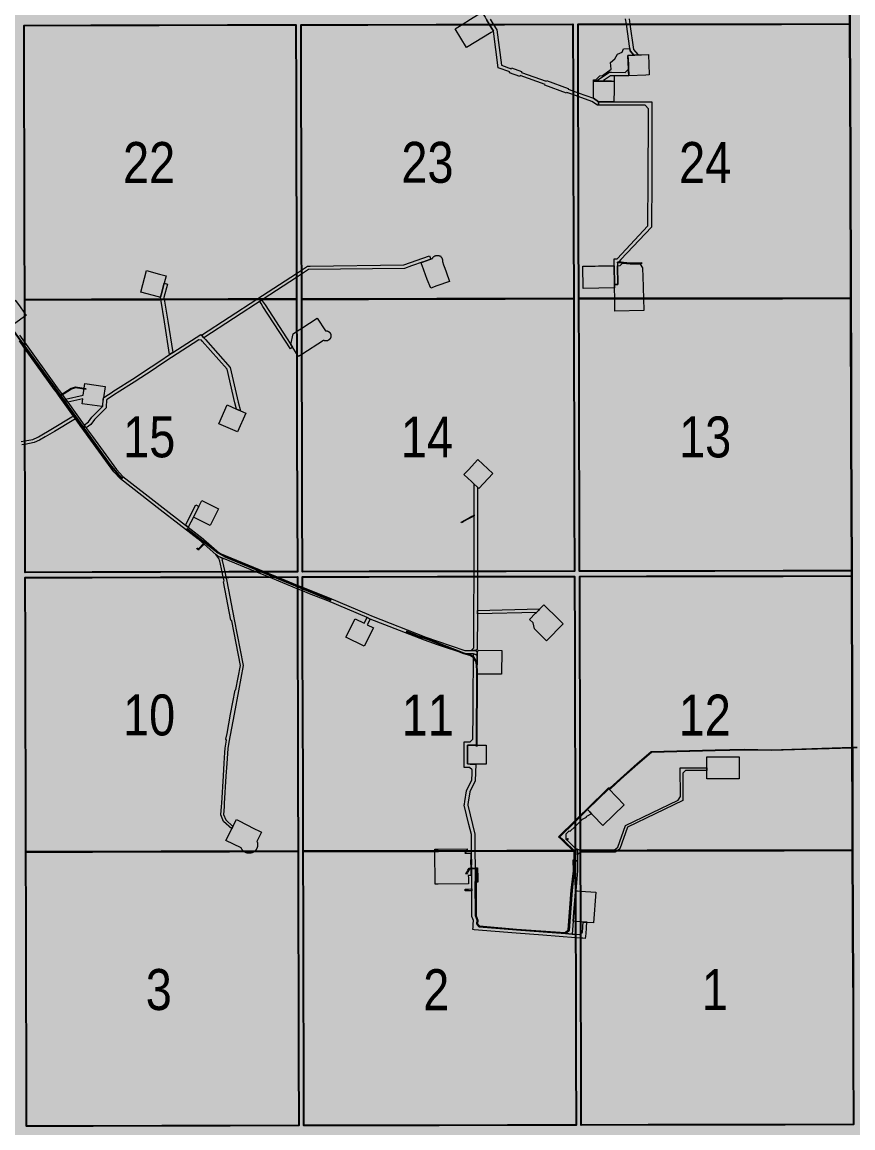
# Model space of a CAD drawing. Extents: x 351064 to 358960, y 6048061 to 6054858.
# Drawn here: x 353249.1 to 353411.6, y 6050756.9 to 6050973.1 of the extents above; entities that cross this region are included whole.
import ezdxf
from ezdxf.enums import TextEntityAlignment as Align

# ---------------------------------------------------------------- set-up
doc = ezdxf.new("R2010")
doc.units = 0
doc.header["$LTSCALE"] = 5
doc.linetypes.add('DASHED2', pattern=[9.525, 6.35, -3.175])
doc.layers.add('AS-ROUTEMAP', color=35, linetype='Continuous', lineweight=0)
doc.layers.add('RoadSeg', color=57, linetype='DASHED2')
doc.layers.add('Townships', color=57, linetype='Continuous')
doc.layers.add('ROUTE-MAP-BACKGROUND-H', color=7, linetype='Continuous', true_color=0xf0ebff)
doc.layers.add('Sections', color=7, linetype='Continuous', true_color=0xa75418)
doc.styles.add('120', font='ARIALN.TTF', dxfattribs={"height": 13})

msp = doc.modelspace()

# ---------------------------------------------------------------- hatches: boundary and pattern name
at = {"layer": 'ROUTE-MAP-BACKGROUND-H'}
h = msp.add_hatch(color=256, dxfattribs=at)
h.dxf.hatch_style = 1
h.paths.add_polyline_path([(352109.337, 6051083.716), (353736.796, 6051083.637), (353740.383, 6050432.833), (352105.91, 6050432.833)])

# ---------------------------------------------------------------- linework, layer by layer
at = {"layer": 'AS-ROUTEMAP', "flags": 128}
for points in [[(353340.852, 6050971.058), (353336.07, 6050968.114), (353333.799, 6050971.802), (353335.193, 6050972.661), (353336.832, 6050973.67), (353339.048, 6050975.034), (353339.398, 6050974.466), (353339.661, 6050974.039), (353339.884, 6050973.676), (353340.502, 6050972.672), (353341.319, 6050971.346), (353340.852, 6050971.058)], [(353367.751, 6050963.288), (353367.779, 6050962.601), (353364.889, 6050962.62), (353364.889, 6050962.524), (353364.886, 6050961.523), (353364.385, 6050961.525), (353363.882, 6050961.526), (353362.887, 6050961.529), (353361.344, 6050961.533), (353360.888, 6050961.534), (353360.888, 6050961.812), (353361.407, 6050961.888), (353362.117, 6050962.603), (353362.654, 6050962.636), (353364.336, 6050963.874), (353364.18, 6050965.233), (353365.07, 6050965.955), (353365.567, 6050966.819), (353366.48, 6050967.198), (353366.739, 6050967.895), (353368.004, 6050967.947), (353368.071, 6050967.486), (353368.774, 6050966.644), (353368.565, 6050966.635), (353367.615, 6050966.596), (353367.686, 6050964.869), (353367.725, 6050963.934), (353367.727, 6050963.884), (353367.728, 6050963.854), (353367.743, 6050963.483), (353367.751, 6050963.288)], [(353371.111, 6050962.737), (353367.779, 6050962.601), (353367.743, 6050963.483), (353367.727, 6050963.884), (353367.724, 6050963.934), (353367.615, 6050966.596), (353368.565, 6050966.635), (353368.774, 6050966.644), (353368.982, 6050966.652), (353369.613, 6050966.678), (353370.242, 6050966.704), (353371.611, 6050966.76), (353371.769, 6050962.882), (353371.774, 6050962.764), (353371.111, 6050962.737)], [(353367.743, 6050963.483), (353367.779, 6050962.601), (353364.889, 6050962.62), (353364.39, 6050962.624), (353364.223, 6050962.625), (353362.832, 6050961.712), (353362.887, 6050961.529), (353361.344, 6050961.533), (353364.025, 6050963.292), (353364.391, 6050963.29), (353367.087, 6050963.273), (353367.554, 6050963.758), (353367.724, 6050963.934), (353367.727, 6050963.884), (353367.743, 6050963.483)], [(353364.882, 6050959.959), (353364.864, 6050957.525), (353361.877, 6050957.533), (353360.879, 6050958.202), (353360.888, 6050961.534), (353361.344, 6050961.533), (353362.887, 6050961.529), (353363.883, 6050961.526), (353364.386, 6050961.525), (353364.886, 6050961.523), (353364.886, 6050961.317), (353364.882, 6050959.959)], [(353365.643, 6050921.823), (353364.977, 6050921.813), (353364.922, 6050925.478), (353364.912, 6050926.142), (353364.902, 6050926.809), (353365.47, 6050926.819), (353371.524, 6050933.27), (353371.582, 6050942.398), (353371.592, 6050945.908), (353371.606, 6050951.211), (353371.608, 6050951.611), (353371.629, 6050956.176), (353370.966, 6050956.844), (353364.36, 6050956.86), (353363.868, 6050956.861), (353361.874, 6050956.865), (353361.877, 6050957.533), (353363.87, 6050957.528), (353364.365, 6050957.526), (353364.864, 6050957.525), (353364.876, 6050957.525), (353369.875, 6050957.511), (353372.035, 6050957.508), (353372.302, 6050957.507), (353372.284, 6050953.624), (353372.272, 6050951.208), (353372.259, 6050946.237), (353372.258, 6050945.909), (353372.249, 6050942.396), (353372.188, 6050933.004), (353366.249, 6050926.675), (353365.874, 6050926.276), (353365.763, 6050926.157), (353365.578, 6050926.154), (353365.58, 6050926.07), (353365.584, 6050925.799), (353365.588, 6050925.488), (353365.643, 6050921.823)], [(353296.279, 6050918.951), (353284.669, 6050911.406), (353284.22, 6050911.909), (353295.052, 6050918.948), (353302.779, 6050923.97), (353303.783, 6050924.622), (353304.201, 6050924.895), (353304.973, 6050925.395), (353305.449, 6050925.401), (353323.808, 6050925.622), (353328.822, 6050927.396), (353329.045, 6050926.768), (353328.888, 6050926.712), (353327.449, 6050926.203), (353327.36, 6050926.171), (353327.16, 6050926.101), (353325.681, 6050925.577), (353325.305, 6050925.445), (353323.926, 6050924.957), (353305.174, 6050924.731), (353303.785, 6050923.829), (353302.781, 6050923.176), (353296.279, 6050918.951)], [(353330.729, 6050927.419), (353330.796, 6050927.387), (353330.929, 6050927.434), (353330.993, 6050927.254), (353331.021, 6050927.229), (353331.048, 6050927.203), (353331.074, 6050927.176), (353331.099, 6050927.149), (353331.123, 6050927.12), (353331.146, 6050927.09), (353331.168, 6050927.06), (353331.189, 6050927.029), (353331.209, 6050926.997), (353331.228, 6050926.965), (353331.245, 6050926.931), (353331.261, 6050926.898), (353331.276, 6050926.863), (353331.29, 6050926.829), (353331.303, 6050926.793), (353331.314, 6050926.757), (353331.324, 6050926.721), (353331.332, 6050926.685), (353331.34, 6050926.648), (353331.346, 6050926.611), (353331.35, 6050926.574), (353331.354, 6050926.537), (353331.356, 6050926.499), (353331.356, 6050926.462), (353331.355, 6050926.424), (353331.353, 6050926.387), (353331.35, 6050926.349), (353331.339, 6050926.275), (353331.562, 6050925.643), (353331.797, 6050924.98), (353332.032, 6050924.317), (353332.707, 6050922.408), (353330.208, 6050921.524), (353329.056, 6050921.116), (353328.338, 6050922.77), (353327.375, 6050925.492), (353327.326, 6050925.631), (353327.16, 6050926.101), (353327.36, 6050926.171), (353327.449, 6050926.203), (353328.888, 6050926.712), (353329.045, 6050926.768), (353329.202, 6050926.823), (353329.36, 6050926.879), (353329.376, 6050926.913), (353329.392, 6050926.946), (353329.41, 6050926.979), (353329.429, 6050927.011), (353329.449, 6050927.042), (353329.47, 6050927.073), (353329.493, 6050927.102), (353329.516, 6050927.131), (353329.54, 6050927.159), (353329.565, 6050927.186), (353329.592, 6050927.213), (353329.619, 6050927.238), (353329.647, 6050927.262), (353329.676, 6050927.286), (353329.705, 6050927.308), (353329.736, 6050927.329), (353329.767, 6050927.349), (353329.799, 6050927.368), (353329.832, 6050927.386), (353329.865, 6050927.403), (353329.899, 6050927.418), (353329.933, 6050927.432), (353329.968, 6050927.445), (353330.003, 6050927.457), (353330.038, 6050927.467), (353330.074, 6050927.477), (353330.111, 6050927.485), (353330.147, 6050927.491), (353330.181, 6050927.496), (353330.192, 6050927.497), (353330.221, 6050927.501), (353330.258, 6050927.503), (353330.295, 6050927.505), (353330.332, 6050927.505), (353330.369, 6050927.503), (353330.406, 6050927.501), (353330.443, 6050927.497), (353330.48, 6050927.492), (353330.516, 6050927.485), (353330.553, 6050927.477), (353330.589, 6050927.468), (353330.624, 6050927.458), (353330.66, 6050927.446), (353330.694, 6050927.433), (353330.729, 6050927.419)], [(353276.344, 6050919.82), (353276.211, 6050919.318), (353276.038, 6050919.36), (353275.808, 6050919.421), (353272.345, 6050920.341), (353273.459, 6050924.527), (353276.027, 6050923.844), (353277.323, 6050923.499), (353276.938, 6050922.05), (353276.344, 6050919.82)], [(353364.987, 6050921.147), (353358.823, 6050921.054), (353358.758, 6050925.385), (353359.158, 6050925.391), (353361.175, 6050925.422), (353361.841, 6050925.432), (353364.922, 6050925.478), (353364.977, 6050921.813), (353364.987, 6050921.147)], [(353366.51, 6050925.98), (353368.061, 6050925.829), (353369.923, 6050925.843), (353369.977, 6050925.765), (353370.48, 6050925.047), (353370.569, 6050921.427), (353370.578, 6050921.094), (353370.626, 6050919.114), (353370.627, 6050919.093), (353370.685, 6050916.716), (353365.054, 6050916.577), (353365.017, 6050919.086), (353364.987, 6050921.147), (353364.977, 6050921.813), (353365.643, 6050921.823), (353365.588, 6050925.488), (353366.055, 6050925.495), (353366.51, 6050925.98)], [(353366.712, 6050926.194), (353368.071, 6050926.063), (353370.254, 6050926.079), (353370.255, 6050925.845), (353369.974, 6050925.843), (353369.923, 6050925.843), (353368.061, 6050925.829), (353366.51, 6050925.98), (353365.58, 6050926.07), (353365.578, 6050926.154), (353365.763, 6050926.157), (353365.874, 6050926.276), (353366.712, 6050926.194)], [(353278.594, 6050908.502), (353277.978, 6050908.106), (353276.966, 6050914.494), (353276.275, 6050918.91), (353276.211, 6050919.318), (353276.344, 6050919.82), (353276.938, 6050922.05), (353277.582, 6050921.879), (353276.89, 6050919.278), (353276.947, 6050918.911), (353277.621, 6050914.645), (353278.594, 6050908.502)], [(353248.624, 6050914.817), (353247.252, 6050913.831), (353245.111, 6050916.806), (353245.436, 6050917.04), (353246.48, 6050917.791), (353247.817, 6050918.753), (353248.618, 6050917.639), (353249.626, 6050916.236), (353249.957, 6050915.777), (353249.628, 6050915.539), (353248.624, 6050914.817)], [(353301.705, 6050909.32), (353301.621, 6050909.266), (353296.245, 6050917.539), (353295.882, 6050918.098), (353295.61, 6050918.516), (353296.029, 6050918.789), (353296.301, 6050918.37), (353296.664, 6050917.812), (353300.86, 6050911.354), (353301.688, 6050910.08), (353302.04, 6050909.538), (353301.705, 6050909.32)], [(353306.867, 6050915.258), (353308.484, 6050912.77), (353308.519, 6050912.772), (353308.554, 6050912.772), (353308.588, 6050912.771), (353308.623, 6050912.768), (353308.658, 6050912.765), (353308.693, 6050912.76), (353308.727, 6050912.754), (353308.761, 6050912.747), (353308.795, 6050912.738), (353308.829, 6050912.729), (353308.862, 6050912.718), (353308.895, 6050912.706), (353308.927, 6050912.693), (353308.959, 6050912.679), (353308.99, 6050912.663), (353309.021, 6050912.647), (353309.051, 6050912.63), (353309.081, 6050912.611), (353309.11, 6050912.592), (353309.138, 6050912.571), (353309.166, 6050912.55), (353309.193, 6050912.527), (353309.218, 6050912.504), (353309.244, 6050912.48), (353309.268, 6050912.455), (353309.291, 6050912.429), (353309.314, 6050912.402), (353309.335, 6050912.374), (353309.356, 6050912.346), (353309.375, 6050912.317), (353309.394, 6050912.288), (353309.411, 6050912.258), (353309.428, 6050912.227), (353309.443, 6050912.195), (353309.457, 6050912.163), (353309.47, 6050912.131), (353309.482, 6050912.098), (353309.493, 6050912.065), (353309.503, 6050912.032), (353309.511, 6050911.998), (353309.519, 6050911.964), (353309.525, 6050911.929), (353309.529, 6050911.895), (353309.533, 6050911.86), (353309.536, 6050911.825), (353309.537, 6050911.79), (353309.537, 6050911.755), (353309.536, 6050911.72), (353309.533, 6050911.686), (353309.53, 6050911.651), (353309.525, 6050911.616), (353309.519, 6050911.582), (353309.511, 6050911.548), (353309.503, 6050911.514), (353309.493, 6050911.48), (353309.483, 6050911.447), (353309.471, 6050911.414), (353309.458, 6050911.382), (353309.443, 6050911.35), (353309.428, 6050911.319), (353309.412, 6050911.288), (353309.394, 6050911.258), (353309.376, 6050911.228), (353309.356, 6050911.199), (353309.336, 6050911.171), (353309.314, 6050911.143), (353309.292, 6050911.116), (353309.268, 6050911.091), (353309.244, 6050911.065), (353309.219, 6050911.041), (353309.193, 6050911.018), (353309.166, 6050910.995), (353309.139, 6050910.974), (353309.111, 6050910.953), (353309.082, 6050910.934), (353309.052, 6050910.915), (353309.022, 6050910.898), (353308.991, 6050910.882), (353308.96, 6050910.866), (353308.928, 6050910.852), (353308.895, 6050910.839), (353308.863, 6050910.827), (353308.829, 6050910.816), (353308.796, 6050910.807), (353308.762, 6050910.798), (353308.728, 6050910.791), (353308.693, 6050910.785), (353308.659, 6050910.78), (353308.624, 6050910.776), (353308.589, 6050910.774), (353308.554, 6050910.773), (353308.519, 6050910.773), (353308.485, 6050910.774), (353308.45, 6050910.777), (353308.415, 6050910.78), (353308.38, 6050910.785), (353308.346, 6050910.791), (353308.312, 6050910.798), (353308.278, 6050910.807), (353308.245, 6050910.817), (353308.211, 6050910.827), (353308.179, 6050910.839), (353308.146, 6050910.852), (353308.083, 6050910.882), (353303.825, 6050908.115), (353303.221, 6050907.722), (353302.819, 6050908.34), (353302.617, 6050908.651), (353302.268, 6050909.187), (353302.04, 6050909.538), (353301.688, 6050910.08), (353302.134, 6050912.182), (353302.808, 6050912.62), (353303.812, 6050913.272), (353306.867, 6050915.258)], [(353285.005, 6050911.029), (353289.85, 6050905.597), (353291.398, 6050898.81), (353291.836, 6050897.124), (353291.062, 6050897.462), (353290.753, 6050898.651), (353289.243, 6050905.275), (353284.363, 6050910.746), (353284.212, 6050910.914), (353283.704, 6050910.984), (353278.333, 6050907.533), (353276.069, 6050906.014), (353274.768, 6050905.14), (353271.088, 6050902.74), (353267.754, 6050900.647), (353267.561, 6050900.518), (353267, 6050900.144), (353265.793, 6050899.34), (353265.683, 6050899.267), (353265.588, 6050897.847), (353265.581, 6050897.737), (353265.572, 6050897.728), (353263.304, 6050895.42), (353262.583, 6050894.457), (353261.682, 6050893.774), (353261.555, 6050893.95), (353261.365, 6050894.212), (353261.291, 6050894.314), (353262.106, 6050894.932), (353262.798, 6050895.856), (353264.932, 6050898.028), (353265.025, 6050899.421), (353265.04, 6050899.649), (353265.058, 6050899.661), (353265.545, 6050899.985), (353266.535, 6050900.645), (353267.096, 6050901.019), (353267.388, 6050901.213), (353270.724, 6050903.308), (353274.396, 6050905.703), (353276.067, 6050906.824), (353277.964, 6050908.096), (353277.978, 6050908.106), (353278.594, 6050908.502), (353284.102, 6050912.041), (353284.22, 6050911.909), (353284.669, 6050911.406), (353285.005, 6050911.029)], [(353265.058, 6050899.661), (353265.025, 6050899.421), (353264.821, 6050897.945), (353260.864, 6050898.491), (353261.001, 6050899.485), (353258.061, 6050898.808), (353257.639, 6050899.395), (353261.098, 6050900.191), (353261.41, 6050902.449), (353265.367, 6050901.903), (353265.058, 6050899.661)], [(353291.062, 6050897.462), (353291.836, 6050897.124), (353292.894, 6050896.662), (353291.294, 6050892.998), (353287.63, 6050894.598), (353289.23, 6050898.262), (353291.062, 6050897.462)], [(353341.202, 6050884.844), (353338.465, 6050881.927), (353338.204, 6050882.172), (353338.124, 6050882.247), (353337.536, 6050882.8), (353337.456, 6050882.875), (353337.369, 6050882.956), (353337.289, 6050883.031), (353337.036, 6050883.269), (353336.955, 6050883.345), (353336.368, 6050883.896), (353335.549, 6050884.665), (353336.364, 6050885.534), (353336.4, 6050885.572), (353338.286, 6050887.58), (353341.202, 6050884.844)], [(353337.827, 6050850.257), (353337.789, 6050850.242), (353337.725, 6050850.273), (353337.213, 6050850.272), (353336.977, 6050850.271), (353337.215, 6050850.509), (353337.481, 6050850.774), (353337.481, 6050850.843), (353337.498, 6050857.26), (353337.5, 6050857.927), (353337.52, 6050864.736), (353337.522, 6050865.742), (353337.546, 6050874.772), (353337.553, 6050876.569), (353337.551, 6050877.274), (353337.536, 6050882.8), (353338.124, 6050882.247), (353338.204, 6050882.172), (353338.217, 6050877.274), (353338.187, 6050865.743), (353338.184, 6050864.738), (353338.167, 6050858.277), (353338.166, 6050858.09), (353338.166, 6050857.944), (353338.165, 6050857.423), (353338.146, 6050850.446), (353337.914, 6050850.308), (353337.827, 6050850.257)], [(353282.642, 6050876.342), (353283.698, 6050878.424), (353284.301, 6050879.613), (353287.571, 6050877.954), (353285.912, 6050874.684), (353282.642, 6050876.342)], [(353283.698, 6050878.424), (353282.642, 6050876.342), (353281.633, 6050874.353), (353281.097, 6050874.77), (353283.103, 6050878.725), (353283.698, 6050878.424)], [(353335.318, 6050875.369), (353335.059, 6050875.23), (353334.98, 6050875.377), (353336.444, 6050876.163), (353337.088, 6050876.508), (353337.41, 6050876.682), (353337.552, 6050876.758), (353337.553, 6050876.569), (353337.423, 6050876.499), (353337.101, 6050876.326), (353336.457, 6050875.98), (353335.346, 6050875.384), (353335.318, 6050875.369)], [(353284.721, 6050871.061), (353283.721, 6050869.99), (353283.631, 6050869.893), (353283.422, 6050870.055), (353283.3, 6050870.169), (353283.392, 6050870.267), (353283.413, 6050870.291), (353283.53, 6050870.182), (353283.613, 6050870.118), (353283.704, 6050870.215), (353284.599, 6050871.173), (353284.721, 6050871.061)], [(353290.38, 6050815.888), (353290.148, 6050815.425), (353288.536, 6050816.859), (353288.026, 6050818.134), (353288.129, 6050819.766), (353288.172, 6050820.434), (353288.51, 6050825.777), (353288.666, 6050828.247), (353288.798, 6050830.34), (353288.852, 6050831.18), (353289.136, 6050832.718), (353289.002, 6050832.912), (353289.213, 6050834.049), (353289.912, 6050837.827), (353290.777, 6050842.508), (353290.948, 6050842.626), (353290.971, 6050842.642), (353291.842, 6050847.352), (353290.17, 6050856.055), (353289.975, 6050856.187), (353288.549, 6050863.672), (353288.62, 6050863.786), (353288.671, 6050863.867), (353288.482, 6050864.638), (353288.419, 6050864.902), (353288.255, 6050865.643), (353287.795, 6050867.705), (353287.591, 6050868.244), (353287.038, 6050869.04), (353287.414, 6050868.711), (353288.038, 6050868.455), (353288.5, 6050868.265), (353288.206, 6050868.031), (353288.275, 6050867.848), (353288.766, 6050865.644), (353288.905, 6050865.016), (353288.999, 6050864.639), (353289.2, 6050863.813), (353290.63, 6050856.313), (353292.351, 6050847.354), (353291.433, 6050842.387), (353290.59, 6050837.829), (353289.575, 6050832.345), (353289.348, 6050831.113), (353289.163, 6050828.193), (353289.006, 6050825.7), (353288.668, 6050820.357), (353288.625, 6050819.689), (353288.532, 6050818.215), (353288.956, 6050817.154), (353290.38, 6050815.888)], [(353349.704, 6050857.717), (353338.165, 6050857.423), (353338.166, 6050857.944), (353338.166, 6050858.09), (353350.31, 6050858.399), (353350.378, 6050858.401), (353350.333, 6050858.355), (353350.089, 6050858.107), (353349.704, 6050857.717)], [(353354.959, 6050855.451), (353351.682, 6050852.128), (353349.311, 6050854.472), (353349.069, 6050855.643), (353348.354, 6050856.348), (353349.535, 6050857.546), (353349.704, 6050857.717), (353350.089, 6050858.107), (353350.333, 6050858.355), (353350.378, 6050858.401), (353351.163, 6050859.196), (353354.01, 6050856.387), (353354.959, 6050855.451)], [(353317.196, 6050856.414), (353316.636, 6050855.288), (353317.83, 6050854.695), (353316.049, 6050851.114), (353312.468, 6050852.895), (353314.249, 6050856.476), (353316.039, 6050855.585), (353316.599, 6050856.71), (353317.196, 6050856.414)], [(353337.984, 6050837.922), (353337.967, 6050831.742), (353337.729, 6050831.743), (353336.229, 6050831.744), (353336.226, 6050828.078), (353336.775, 6050828.077), (353337.726, 6050828.074), (353337.839, 6050828.074), (353337.766, 6050824.801), (353336.665, 6050822.626), (353336.376, 6050820.63), (353336.304, 6050820.132), (353336.291, 6050820.041), (353337.678, 6050814.364), (353337.699, 6050811.13), (353337.699, 6050811.107), (353337.72, 6050807.751), (353337.722, 6050807.584), (353337.73, 6050806.304), (353337.733, 6050805.805), (353337.737, 6050805.132), (353337.78, 6050798.395), (353338.104, 6050797.554), (353338.041, 6050796.802), (353338.498, 6050796.263), (353345.801, 6050795.654), (353351.002, 6050795.266), (353355.378, 6050794.94), (353356.708, 6050794.841), (353357.332, 6050794.794), (353358.162, 6050794.733), (353358.337, 6050794.883), (353358.694, 6050795.191), (353358.765, 6050796.137), (353358.778, 6050796.306), (353358.844, 6050797.189), (353358.882, 6050797.186), (353359.297, 6050797.155), (353359.509, 6050797.139), (353359.435, 6050796.15), (353359.421, 6050795.982), (353359.343, 6050794.942), (353359.306, 6050794.441), (353359.272, 6050793.982), (353358.774, 6050794.019), (353358.339, 6050794.051), (353357.418, 6050794.12), (353357.334, 6050794.126), (353350.953, 6050794.601), (353345.748, 6050794.989), (353337.524, 6050795.675), (353337.28, 6050795.696), (353337.318, 6050796.16), (353337.371, 6050796.786), (353337.427, 6050797.457), (353337.301, 6050797.785), (353337.114, 6050798.269), (353337.082, 6050803.309), (353337.08, 6050803.645), (353337.074, 6050804.645), (353337.071, 6050805.127), (353337.066, 6050805.801), (353337.064, 6050806.174), (353337.063, 6050806.3), (353337.055, 6050807.552), (353337.054, 6050807.719), (353337.05, 6050808.309), (353337.043, 6050809.475), (353337.033, 6050811.106), (353337.032, 6050811.129), (353337.012, 6050814.282), (353336.526, 6050816.271), (353335.613, 6050820.008), (353335.645, 6050820.234), (353335.718, 6050820.733), (353336.021, 6050822.83), (353337.103, 6050824.967), (353337.112, 6050825.355), (353337.122, 6050825.819), (353337.146, 6050826.909), (353336.657, 6050827.41), (353336.123, 6050827.412), (353335.558, 6050827.413), (353335.559, 6050827.616), (353335.571, 6050832.314), (353335.572, 6050832.412), (353335.962, 6050832.411), (353336.647, 6050832.409), (353336.682, 6050832.41), (353336.76, 6050832.409), (353336.869, 6050832.516), (353337.225, 6050832.867), (353337.265, 6050832.911), (353337.268, 6050833.206), (353337.317, 6050837.921), (353337.318, 6050837.947), (353337.353, 6050841.34), (353337.427, 6050848.4), (353337.439, 6050849.588), (353337.773, 6050849.473), (353337.801, 6050849.464), (353337.931, 6050849.419), (353337.956, 6050849.41), (353338.056, 6050849.376), (353338.103, 6050849.353), (353338.101, 6050849.173), (353338.065, 6050845.656), (353337.984, 6050837.941), (353337.984, 6050837.922)], [(353342.97, 6050850.269), (353342.896, 6050845.606), (353338.065, 6050845.656), (353338.101, 6050849.173), (353338.103, 6050849.353), (353338.108, 6050849.823), (353338.2, 6050850.046), (353338.313, 6050850.321), (353342.97, 6050850.269)], [(353337.967, 6050831.742), (353339.895, 6050831.741), (353339.892, 6050828.075), (353337.839, 6050828.075), (353337.726, 6050828.075), (353336.775, 6050828.077), (353336.226, 6050828.078), (353336.229, 6050831.744), (353337.729, 6050831.743), (353337.967, 6050831.742)], [(353389.34, 6050829.5), (353389.348, 6050825.167), (353384.683, 6050825.158), (353383.015, 6050825.155), (353383.012, 6050826.822), (353383.011, 6050827.322), (353383.011, 6050827.655), (353383.008, 6050829.488), (353384.669, 6050829.491), (353389.34, 6050829.5)], [(353383.011, 6050827.322), (353383.012, 6050826.822), (353378.846, 6050826.814), (353378.347, 6050826.313), (353378.356, 6050820.927), (353367.532, 6050815.709), (353366.052, 6050811.474), (353365.609, 6050811.159), (353365.127, 6050810.817), (353358.29, 6050810.804), (353358.258, 6050810.804), (353358.09, 6050810.635), (353357.76, 6050810.303), (353357.757, 6050811.127), (353357.757, 6050811.146), (353357.757, 6050811.171), (353357.622, 6050811.302), (353357.283, 6050811.632), (353358.088, 6050811.316), (353358.123, 6050811.304), (353358.289, 6050811.304), (353364.967, 6050811.316), (353365.632, 6050811.789), (353367.128, 6050816.069), (353377.405, 6050821.024), (353377.855, 6050821.741), (353377.845, 6050827.312), (353383.011, 6050827.322)], [(353366.888, 6050820.116), (353362.709, 6050816.05), (353360.746, 6050818.068), (353360.501, 6050818.319), (353359.687, 6050819.157), (353363.867, 6050823.222), (353366.888, 6050820.116)], [(353357.27, 6050815.869), (353356.245, 6050814.865), (353356.129, 6050814.985), (353355.459, 6050814.331), (353355.459, 6050813.894), (353355.46, 6050813.401), (353355.639, 6050813.227), (353357.283, 6050811.632), (353357.757, 6050811.171), (353357.757, 6050811.146), (353357.763, 6050809.171), (353357.29, 6050809.17), (353357.263, 6050809.17), (353357.257, 6050810.957), (353357.064, 6050811.145), (353355.193, 6050812.963), (353354.697, 6050813.445), (353354.265, 6050813.865), (353357.267, 6050816.795), (353358.261, 6050817.764), (353358.27, 6050817.773), (353359.687, 6050819.157), (353360.134, 6050818.696), (353360.5, 6050818.319), (353359.391, 6050817.768), (353359.465, 6050817.618), (353358.641, 6050817.209), (353358.273, 6050816.849), (353357.27, 6050815.869)], [(353293.603, 6050810.632), (353293.545, 6050810.63), (353293.487, 6050810.631), (353293.428, 6050810.634), (353293.371, 6050810.638), (353293.313, 6050810.645), (353293.255, 6050810.654), (353293.198, 6050810.665), (353293.141, 6050810.677), (353293.085, 6050810.692), (353293.029, 6050810.709), (353292.974, 6050810.727), (353292.92, 6050810.748), (353292.866, 6050810.77), (353292.813, 6050810.795), (353292.761, 6050810.821), (353292.71, 6050810.849), (353292.66, 6050810.878), (353292.611, 6050810.91), (353292.564, 6050810.943), (353292.517, 6050810.977), (353292.468, 6050811.019), (353292.427, 6050811.052), (353292.385, 6050811.091), (353292.343, 6050811.132), (353292.303, 6050811.174), (353292.265, 6050811.218), (353292.228, 6050811.263), (353292.193, 6050811.309), (353292.159, 6050811.357), (353292.127, 6050811.405), (353292.097, 6050811.455), (353292.069, 6050811.506), (353292.042, 6050811.557), (353291.994, 6050811.663), (353289.013, 6050813.154), (353290.148, 6050815.425), (353290.38, 6050815.888), (353291.046, 6050817.219), (353293.502, 6050815.991), (353294.098, 6050815.693), (353295.986, 6050814.749), (353295.076, 6050812.929), (353295.097, 6050812.875), (353295.117, 6050812.82), (353295.134, 6050812.765), (353295.149, 6050812.709), (353295.163, 6050812.652), (353295.174, 6050812.595), (353295.184, 6050812.538), (353295.191, 6050812.48), (353295.196, 6050812.422), (353295.2, 6050812.364), (353295.201, 6050812.306), (353295.2, 6050812.248), (353295.198, 6050812.19), (353295.193, 6050812.132), (353295.186, 6050812.074), (353295.177, 6050812.016), (353295.167, 6050811.959), (353295.154, 6050811.903), (353295.139, 6050811.846), (353295.123, 6050811.791), (353295.104, 6050811.736), (353295.083, 6050811.681), (353295.061, 6050811.627), (353295.037, 6050811.575), (353295.011, 6050811.523), (353294.983, 6050811.472), (353294.953, 6050811.422), (353294.922, 6050811.373), (353294.889, 6050811.325), (353294.854, 6050811.278), (353294.818, 6050811.233), (353294.78, 6050811.189), (353294.74, 6050811.146), (353294.699, 6050811.105), (353294.657, 6050811.065), (353294.61, 6050811.023), (353294.568, 6050810.989), (353294.522, 6050810.954), (353294.475, 6050810.92), (353294.426, 6050810.889), (353294.376, 6050810.858), (353294.326, 6050810.83), (353294.274, 6050810.803), (353294.222, 6050810.778), (353294.168, 6050810.755), (353294.114, 6050810.734), (353294.059, 6050810.715), (353294.004, 6050810.697), (353293.947, 6050810.682), (353293.891, 6050810.669), (353293.834, 6050810.657), (353293.776, 6050810.648), (353293.719, 6050810.64), (353293.661, 6050810.635), (353293.603, 6050810.632)], [(353355.824, 6050813.335), (353355.68, 6050813.187), (353355.639, 6050813.227), (353355.56, 6050813.303), (353355.793, 6050813.542), (353355.912, 6050813.426), (353355.824, 6050813.335)], [(353336.069, 6050811.104), (353335.741, 6050810.634), (353336.557, 6050810.639), (353336.869, 6050810.64), (353336.877, 6050809.307), (353336.883, 6050808.474), (353336.897, 6050806.303), (353336.397, 6050806.299), (353336.4, 6050805.787), (353336.404, 6050805.122), (353336.407, 6050804.641), (353330.529, 6050804.615), (353329.897, 6050804.613), (353329.87, 6050811.092), (353329.868, 6050811.443), (353330.51, 6050811.446), (353336.198, 6050811.471), (353336.198, 6050811.29), (353336.069, 6050811.104)], [(353337.05, 6050808.309), (353336.883, 6050808.474), (353336.877, 6050809.307), (353337.043, 6050809.475), (353337.05, 6050808.309)], [(353357.096, 6050809.169), (353357.263, 6050809.17), (353357.29, 6050809.17), (353357.763, 6050809.171), (353357.765, 6050807.171), (353357.387, 6050803.315), (353357.31, 6050802.409), (353357.297, 6050802.265), (353357.024, 6050799.08), (353356.894, 6050797.335), (353356.708, 6050794.841), (353355.378, 6050794.94), (353356.093, 6050795.555), (353356.676, 6050803.38), (353357.102, 6050807.207), (353357.096, 6050809.169)], [(353336.416, 6050803.306), (353335.748, 6050803.304), (353335.747, 6050803.637), (353336.414, 6050803.641), (353336.913, 6050803.644), (353336.992, 6050803.644), (353337.08, 6050803.645), (353337.082, 6050803.309), (353336.994, 6050803.309), (353336.916, 6050803.308), (353336.416, 6050803.306)], [(353361.329, 6050803.021), (353360.883, 6050797.038), (353359.713, 6050797.124), (353359.547, 6050797.137), (353358.882, 6050797.186), (353358.33, 6050797.227), (353357.324, 6050797.303), (353356.894, 6050797.335), (353357.024, 6050799.08), (353357.297, 6050802.267), (353357.31, 6050802.409), (353357.387, 6050803.315), (353357.72, 6050803.29), (353358.313, 6050803.246), (353361.329, 6050803.021)]]:
    msp.add_lwpolyline(points, close=True, dxfattribs=at)
for points in [[(353340.666, 6050973.678), (353341.284, 6050972.674), (353341.961, 6050971.574), (353342.868, 6050964.675), (353344.752, 6050963.998), (353344.809, 6050964.154), (353346.82, 6050963.431), (353346.764, 6050963.275), (353351.626, 6050961.527), (353351.683, 6050961.684), (353355.948, 6050960.151), (353355.892, 6050959.994), (353356.85, 6050959.65), (353357.856, 6050959.288), (353360.879, 6050958.202), (353361.877, 6050957.533), (353361.874, 6050956.865), (353361.673, 6050956.867), (353360.576, 6050957.603), (353357.858, 6050958.579), (353356.852, 6050958.941), (353355.666, 6050959.367), (353355.61, 6050959.21), (353351.345, 6050960.743), (353351.401, 6050960.9), (353346.539, 6050962.648), (353346.482, 6050962.491), (353344.47, 6050963.214), (353344.527, 6050963.371), (353342.26, 6050964.185), (353341.319, 6050971.346), (353340.502, 6050972.672), (353340.009, 6050973.473)], [(353367.83, 6050973.724), (353367.978, 6050972.718), (353368.703, 6050967.769), (353369.546, 6050966.757), (353369.613, 6050966.678), (353368.982, 6050966.652), (353368.774, 6050966.644), (353368.071, 6050967.486), (353368.004, 6050967.947), (353367.304, 6050972.718), (353367.157, 6050973.723)], [(353248.63, 6050911.916), (353249.639, 6050910.514), (353256.037, 6050901.625), (353256.428, 6050901.081), (353256.822, 6050900.532), (353257.639, 6050899.395), (353258.061, 6050898.808), (353261.291, 6050894.314), (353261.365, 6050894.212), (353261.555, 6050893.95), (353261.682, 6050893.774), (353261.752, 6050893.678), (353262.919, 6050892.069), (353267.583, 6050885.641), (353268.841, 6050884.306), (353276.135, 6050878.631), (353281.097, 6050874.77), (353281.633, 6050874.353), (353283.979, 6050872.528), (353284.197, 6050872.358), (353284.593, 6050872.05), (353284.766, 6050871.915), (353285.143, 6050871.586), (353287.77, 6050869.286), (353296.608, 6050865.66), (353299.048, 6050864.659), (353302.935, 6050863.065), (353303.942, 6050862.652), (353305.598, 6050861.973), (353309.163, 6050860.573), (353316.896, 6050857.307), (353317.492, 6050857.011), (353328.115, 6050852.867), (353330.399, 6050852.087), (353335.726, 6050850.268), (353336.046, 6050850.269), (353336.546, 6050850.27), (353336.977, 6050850.271), (353337.213, 6050850.272), (353337.725, 6050850.273), (353337.789, 6050850.242), (353337.991, 6050850.145), (353338.147, 6050850.071), (353338.2, 6050850.046), (353338.108, 6050849.823), (353338.103, 6050849.353), (353338.056, 6050849.376), (353337.931, 6050849.419), (353337.773, 6050849.473), (353337.439, 6050849.588), (353337.39, 6050849.605), (353337.206, 6050849.603), (353336.539, 6050849.594), (353336.039, 6050849.587), (353335.731, 6050849.583), (353330.401, 6050851.39), (353327.858, 6050852.252), (353317.196, 6050856.414), (353316.599, 6050856.71), (353308.913, 6050859.955), (353305.342, 6050861.357), (353303.943, 6050861.931), (353302.937, 6050862.344), (353297.3, 6050864.656), (353294.861, 6050865.656), (353288.5, 6050868.265), (353288.038, 6050868.455), (353287.414, 6050868.711), (353287.038, 6050869.04), (353284.727, 6050871.065), (353284.603, 6050871.173), (353284.353, 6050871.392), (353284.138, 6050871.559), (353283.742, 6050871.868), (353283.561, 6050872.009), (353276.137, 6050877.785), (353268.391, 6050883.812), (353267.069, 6050885.214), (353262.097, 6050892.068), (353261.221, 6050893.276), (353261.024, 6050893.547), (353260.824, 6050893.822), (353259.583, 6050895.548), (353259.193, 6050896.091), (353256.244, 6050900.194), (353255.849, 6050900.744), (353255.495, 6050901.235), (353249.641, 6050909.37), (353248.633, 6050910.771)], [(353248.962, 6050891.101), (353249.681, 6050891.238), (353251.276, 6050891.542), (353252.214, 6050891.963), (353252.361, 6050892.048), (353255.119, 6050893.655), (353258.902, 6050895.917), (353259.193, 6050896.091), (353259.583, 6050895.548), (353259.284, 6050895.369), (353255.458, 6050893.081), (353253.69, 6050892.051), (353252.519, 6050891.369), (353251.478, 6050890.902), (353249.683, 6050890.56), (353249.102, 6050890.449)], [(353412.438, 6050831.23), (353411.432, 6050831.198), (353395.702, 6050830.691), (353390.386, 6050830.794), (353384.666, 6050830.649), (353372.211, 6050830.335), (353369.537, 6050828.068), (353366.246, 6050825.139), (353364.226, 6050823.231), (353363.867, 6050823.222), (353359.687, 6050819.157), (353358.27, 6050817.773), (353358.26, 6050817.764), (353357.267, 6050816.795), (353354.265, 6050813.865), (353354.697, 6050813.445), (353355.193, 6050812.963), (353357.064, 6050811.145), (353357.257, 6050810.957), (353357.263, 6050809.17), (353357.096, 6050809.169), (353357.102, 6050807.207), (353356.676, 6050803.38), (353356.093, 6050795.555), (353355.378, 6050794.94), (353351.002, 6050795.266), (353345.801, 6050795.654), (353338.498, 6050796.263), (353338.041, 6050796.802), (353338.104, 6050797.554), (353337.78, 6050798.395), (353337.737, 6050805.132), (353338.07, 6050805.134), (353338.066, 6050805.808), (353338.055, 6050807.599), (353337.722, 6050807.584), (353337.068, 6050807.553), (353337.055, 6050807.552), (353336.902, 6050807.545), (353336.889, 6050807.544), (353336.639, 6050807.533), (353336.332, 6050806.989), (353336.22, 6050806.791), (353336.069, 6050806.523), (353335.923, 6050806.605), (353336.146, 6050806.999), (353336.331, 6050807.325), (353336.54, 6050807.695), (353336.888, 6050807.711), (353336.9, 6050807.712), (353337.054, 6050807.719), (353337.066, 6050807.72), (353337.72, 6050807.751), (353338.054, 6050807.766), (353338.22, 6050807.774), (353338.233, 6050805.809), (353338.237, 6050805.136), (353338.238, 6050804.969), (353337.905, 6050804.967), (353337.947, 6050798.426), (353338.273, 6050797.579), (353338.213, 6050796.857), (353338.58, 6050796.423), (353345.814, 6050795.82), (353355.322, 6050795.111), (353355.932, 6050795.636), (353356.51, 6050803.395), (353356.935, 6050807.216), (353356.929, 6050809.336), (353357.096, 6050809.336), (353357.091, 6050810.886), (353356.825, 6050811.145), (353355.044, 6050812.876), (353354.548, 6050813.357), (353354.026, 6050813.865), (353357.267, 6050817.027), (353358.269, 6050818.006), (353359.571, 6050819.276), (353363.797, 6050823.387), (353364.158, 6050823.396), (353366.134, 6050825.262), (353369.428, 6050828.194), (353372.148, 6050830.5), (353384.665, 6050830.816), (353390.385, 6050830.96), (353395.701, 6050830.857), (353411.432, 6050831.365), (353412.437, 6050831.397)]]:
    msp.add_lwpolyline(points, dxfattribs=at)
at = {"layer": 'RoadSeg', "flags": 128}
for points in [[(353256.647, 6050900.131), (353234.652, 6050930.287), (353232.835, 6050932.036), (353232.02, 6050932.58), (353227.694, 6050934.592)], [(353256.647, 6050900.131), (353258.81, 6050901.459), (353259.603, 6050901.748), (353261.68, 6050901.407)], [(353338.087, 6050831.506), (353338.131, 6050846.447), (353338.02, 6050848.011), (353337.427, 6050848.961), (353336.883, 6050849.312), (353335.506, 6050849.674), (353328.559, 6050852.412), (353326.708, 6050852.993), (353288.987, 6050868.532), (353287.497, 6050869.324), (353270.143, 6050882.805), (353268.092, 6050884.548), (353266.299, 6050886.631), (353256.647, 6050900.131)]]:
    msp.add_lwpolyline(points, dxfattribs=at)
at = {"layer": 'Sections', "flags": 128}
for points in [[(353302.793, 6050932.348), (353302.827, 6050918.941), (353289.451, 6050918.914), (353276.074, 6050918.886), (353262.698, 6050918.858), (353249.656, 6050918.831), (353249.627, 6050932.237), (353249.597, 6050945.643), (353249.568, 6050959.049), (353249.538, 6050972.455), (353262.575, 6050972.483), (353275.946, 6050972.511), (353289.318, 6050972.54), (353302.69, 6050972.568), (353302.724, 6050959.162), (353302.759, 6050945.755)], [(353356.965, 6050932.461), (353357.004, 6050919.053), (353343.627, 6050919.026), (353330.251, 6050918.998), (353316.874, 6050918.97), (353303.833, 6050918.943), (353303.798, 6050932.35), (353303.764, 6050945.757), (353303.73, 6050959.164), (353303.695, 6050972.571), (353316.732, 6050972.598), (353330.104, 6050972.627), (353343.475, 6050972.655), (353356.847, 6050972.684), (353356.886, 6050959.276), (353356.925, 6050945.869)], [(353411.134, 6050932.526), (353411.178, 6050919.121), (353397.802, 6050919.104), (353384.426, 6050919.087), (353371.05, 6050919.071), (353358.009, 6050919.055), (353357.97, 6050932.462), (353357.931, 6050945.87), (353357.892, 6050959.277), (353357.853, 6050972.685), (353370.889, 6050972.698), (353384.26, 6050972.712), (353397.631, 6050972.726), (353411.002, 6050972.74), (353411.046, 6050959.335), (353411.09, 6050945.93)], [(353302.93, 6050878.721), (353302.964, 6050865.649), (353289.582, 6050865.622), (353276.201, 6050865.596), (353262.82, 6050865.569), (353249.773, 6050865.543), (353249.744, 6050878.613), (353249.715, 6050892.019), (353249.686, 6050905.425), (353249.656, 6050918.831), (353262.698, 6050918.858), (353276.074, 6050918.886), (353289.451, 6050918.914), (353302.827, 6050918.941), (353302.862, 6050905.534), (353302.896, 6050892.128)], [(353357.121, 6050878.83), (353357.16, 6050865.758), (353343.779, 6050865.731), (353330.397, 6050865.704), (353317.016, 6050865.677), (353303.969, 6050865.651), (353303.936, 6050878.723), (353303.901, 6050892.13), (353303.867, 6050905.537), (353303.833, 6050918.943), (353316.874, 6050918.97), (353330.251, 6050918.998), (353343.627, 6050919.026), (353357.004, 6050919.053), (353357.043, 6050905.646), (353357.082, 6050892.238)], [(353411.311, 6050878.906), (353411.354, 6050865.837), (353397.973, 6050865.817), (353384.592, 6050865.798), (353371.211, 6050865.778), (353358.165, 6050865.759), (353358.127, 6050878.832), (353358.088, 6050892.239), (353358.049, 6050905.647), (353358.009, 6050919.055), (353371.05, 6050919.071), (353384.426, 6050919.087), (353397.802, 6050919.104), (353411.178, 6050919.121), (353411.222, 6050905.716), (353411.266, 6050892.311)], [(353303.069, 6050824.423), (353303.104, 6050811.017), (353289.717, 6050810.991), (353276.331, 6050810.965), (353262.945, 6050810.939), (353249.893, 6050810.913), (353249.864, 6050824.319), (353249.834, 6050837.725), (353249.805, 6050851.131), (353249.775, 6050864.537), (353262.822, 6050864.563), (353276.203, 6050864.59), (353289.585, 6050864.617), (353302.966, 6050864.644), (353303.001, 6050851.237), (353303.035, 6050837.83)], [(353357.28, 6050824.53), (353357.319, 6050811.122), (353343.933, 6050811.096), (353330.547, 6050811.07), (353317.16, 6050811.044), (353304.109, 6050811.019), (353304.075, 6050824.425), (353304.041, 6050837.832), (353304.006, 6050851.239), (353303.972, 6050864.646), (353317.018, 6050864.672), (353330.4, 6050864.699), (353343.781, 6050864.726), (353357.163, 6050864.753), (353357.202, 6050851.345), (353357.241, 6050837.937)], [(353411.489, 6050824.617), (353411.534, 6050811.212), (353398.148, 6050811.19), (353384.762, 6050811.168), (353371.376, 6050811.145), (353358.325, 6050811.124), (353358.286, 6050824.531), (353358.246, 6050837.939), (353358.207, 6050851.346), (353358.168, 6050864.754), (353371.214, 6050864.773), (353384.595, 6050864.792), (353397.976, 6050864.812), (353411.357, 6050864.831), (353411.401, 6050851.427), (353411.445, 6050838.022)], [(353303.207, 6050770.796), (353303.241, 6050757.39), (353289.85, 6050757.364), (353276.459, 6050757.339), (353263.067, 6050757.314), (353250.011, 6050757.29), (353249.982, 6050770.696), (353249.952, 6050784.101), (353249.923, 6050797.507), (353249.893, 6050810.913), (353262.945, 6050810.939), (353276.331, 6050810.965), (353289.717, 6050810.991), (353303.104, 6050811.017), (353303.138, 6050797.61), (353303.172, 6050784.203)], [(353357.437, 6050770.899), (353357.476, 6050757.491), (353344.085, 6050757.466), (353330.694, 6050757.441), (353317.303, 6050757.416), (353304.247, 6050757.391), (353304.212, 6050770.798), (353304.178, 6050784.205), (353304.144, 6050797.612), (353304.109, 6050811.019), (353317.16, 6050811.044), (353330.547, 6050811.07), (353343.933, 6050811.096), (353357.319, 6050811.122), (353357.359, 6050797.714), (353357.398, 6050784.307)], [(353411.666, 6050770.998), (353411.711, 6050757.593), (353398.32, 6050757.568), (353384.929, 6050757.543), (353371.538, 6050757.518), (353358.482, 6050757.493), (353358.442, 6050770.901), (353358.403, 6050784.308), (353358.364, 6050797.716), (353358.325, 6050811.124), (353371.376, 6050811.145), (353384.762, 6050811.168), (353398.148, 6050811.19), (353411.534, 6050811.212), (353411.578, 6050797.808), (353411.622, 6050784.403)]]:
    msp.add_lwpolyline(points, close=True, dxfattribs=at)
at = {"layer": 'Townships', "flags": 128}
for points in [[(353248.296, 6051080.37), (353249.301, 6051080.373), (353275.69, 6051080.432), (353302.414, 6051080.492), (353303.419, 6051080.495), (353329.808, 6051080.554), (353356.532, 6051080.615), (353357.538, 6051080.615), (353383.927, 6051080.631), (353410.651, 6051080.647), (353410.737, 6051053.839), (353410.825, 6051027.029), (353410.912, 6051000.22), (353410.999, 6050973.745), (353411.002, 6050972.74), (353411.09, 6050945.93), (353411.178, 6050919.121), (353411.266, 6050892.311), (353411.354, 6050865.837), (353411.357, 6050864.831), (353411.445, 6050838.022), (353411.534, 6050811.212), (353411.622, 6050784.403)], [(353411.622, 6050784.403), (353411.534, 6050811.212), (353411.445, 6050838.022), (353411.357, 6050864.831), (353411.354, 6050865.837), (353411.266, 6050892.311), (353411.178, 6050919.121), (353411.09, 6050945.93), (353411.002, 6050972.74), (353410.999, 6050973.745), (353410.912, 6051000.22), (353410.825, 6051027.029), (353410.737, 6051053.839), (353410.651, 6051080.647), (353411.656, 6051080.652)]]:
    msp.add_lwpolyline(points, dxfattribs=at)

# ---------------------------------------------------------------- texts
at = {"layer": 'RoadSeg', "style": '120'}
for s, height, p in [('22', 8.0015, (353273.98, 6050945.654)), ('23', 8.0015, (353328.403, 6050945.689)), ('24', 8.0015, (353382.704, 6050945.654)), ('15', 8.0015, (353274.007, 6050892.03)), ('14', 8.0015, (353328.314, 6050891.995)), ('13', 8.0015, (353382.705, 6050892.014)), ('10', 8.0015, (353273.98, 6050837.668)), ('11', 8.0015, (353328.467, 6050837.649)), ('12', 8.0015, (353382.628, 6050837.633)), ('3', 8.002, (353275.875, 6050783.993)), ('2', 8.002, (353330.121, 6050783.958)), ('1', 8.002, (353384.607, 6050783.974))]:
    msp.add_text(s, height=height, dxfattribs=at).set_placement(p, align=Align.MIDDLE_CENTER)
msp.add_text('65-6-6', height=39.9699, rotation=359.95761, dxfattribs=at).set_placement((353182.068, 6050888.444))

doc.saveas('drawing.dxf')
